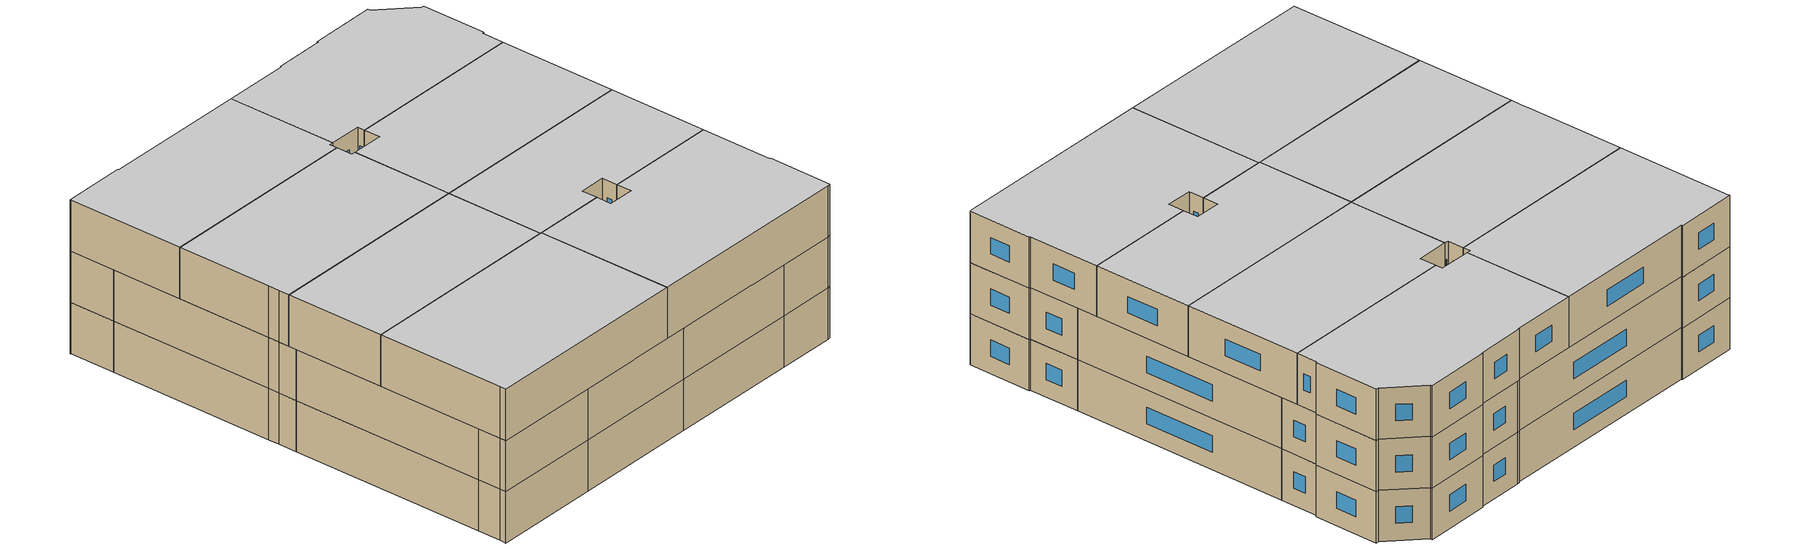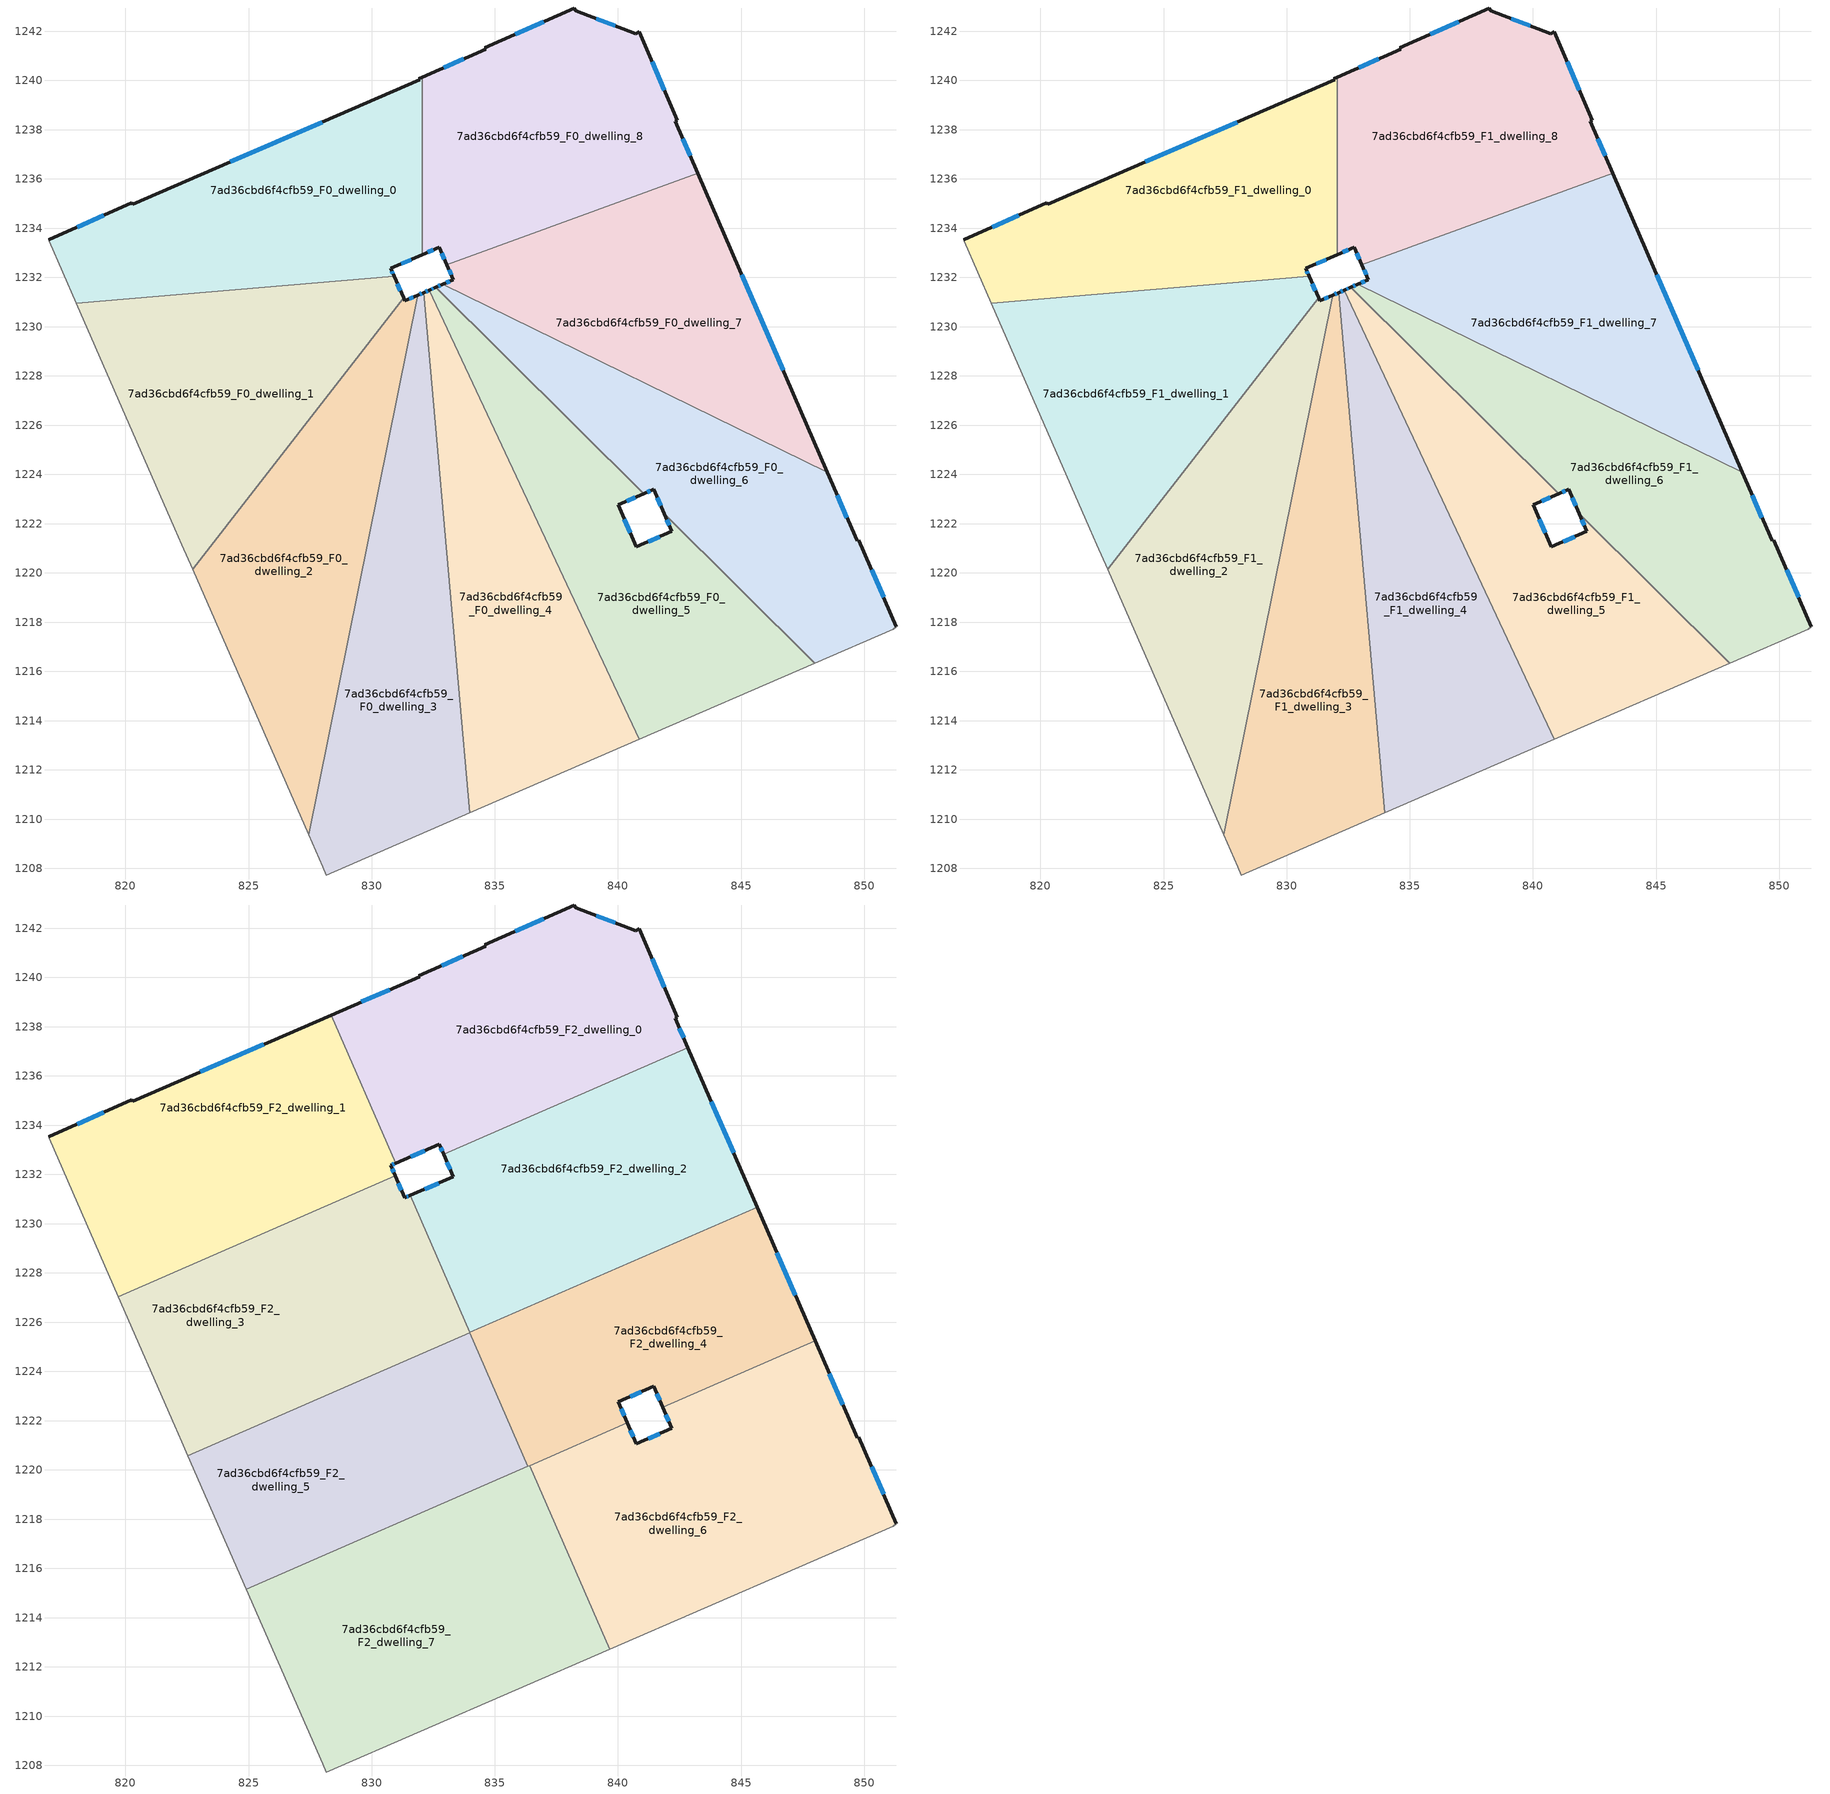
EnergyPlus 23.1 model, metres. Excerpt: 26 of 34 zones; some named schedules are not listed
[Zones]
7ad36cbd6f4cfb59_F0_dwelling_0
 floor ground (EU_floor_Construction): 832.05,1240.13 832.05,1232.91 830.77,1232.36 830.91,1232.04 818.01,1230.95 816.9,1233.47 816.88,1233.52 820.27,1235.03 820.3,1234.97 831.95,1240.03 831.92,1240.07 z0
 wall outside (EU_wall_Construction): 831.95,1240.03 820.3,1234.97 820.27,1235.03 816.88,1233.52 / 831.95,1240.03 831.92,1240.07 / 832.05,1240.13 831.92,1240.07 / 830.91,1232.04 830.77,1232.36 832.05,1232.91 z0:3
 wall to 7ad36cbd6f4cfb59_F0_dwelling_8 (EU_wall_Construction): 832.05,1232.91 832.05,1240.13 z0:3
 wall to 7ad36cbd6f4cfb59_F0_dwelling_1 (EU_wall_Construction): 818.01,1230.95 830.91,1232.04 z0:3
 wall adiabatic (EU_wall_Construction): 816.88,1233.52 816.9,1233.47 818.01,1230.95 z0:3
 window (EU_Window_Construction): 819.11,1234.51 818.03,1234.03 / 827.98,1238.31 824.26,1236.69 / 831.2,1232.55 831.61,1232.72 / 830.86,1232.15 830.82,1232.25 z1.02:1.98
7ad36cbd6f4cfb59_F0_dwelling_1
 floor ground (EU_floor_Construction): 830.91,1232.04 831.29,1231.17 822.73,1220.14 822.29,1221.14 822.01,1221.8 818.01,1230.95 z0
 wall outside (EU_wall_Construction): 831.29,1231.17 830.91,1232.04 z0:3
 wall adiabatic (EU_wall_Construction): 818.01,1230.95 822.01,1221.8 822.29,1221.14 822.73,1220.14 z0:3
 wall to 7ad36cbd6f4cfb59_F0_dwelling_2 (EU_wall_Construction): 822.73,1220.14 831.29,1231.17 z0:3
 window (EU_Window_Construction): 831.16,1231.46 831.04,1231.74 z1.02:1.98
7ad36cbd6f4cfb59_F0_dwelling_2
 floor ground (EU_floor_Construction): 831.87,1231.28 827.44,1209.38 822.73,1220.14 831.29,1231.17 831.34,1231.05 z0
 wall outside (EU_wall_Construction): 831.87,1231.28 831.34,1231.05 831.29,1231.17 z0:3
 wall to 7ad36cbd6f4cfb59_F0_dwelling_3 (EU_wall_Construction): 827.44,1209.38 831.87,1231.28 z0:3
 wall adiabatic (EU_wall_Construction): 822.73,1220.14 827.44,1209.38 z0:3
 window (EU_Window_Construction): 831.69,1231.2 831.52,1231.13 z1.02:1.98
7ad36cbd6f4cfb59_F0_dwelling_3
 floor ground (EU_floor_Construction): 832.11,1231.38 833.99,1210.26 828.16,1207.73 828,1208.08 827.44,1209.38 831.87,1231.28 z0
 wall outside (EU_wall_Construction): 832.11,1231.38 831.87,1231.28 z0:3
 wall to 7ad36cbd6f4cfb59_F0_dwelling_4 (EU_wall_Construction): 833.99,1210.26 832.11,1231.38 z0:3
 wall adiabatic (EU_wall_Construction): 827.44,1209.38 828,1208.08 828.16,1207.73 833.99,1210.26 z0:3
 window (EU_Window_Construction): 832.03,1231.35 831.95,1231.31 z1.02:1.98
7ad36cbd6f4cfb59_F0_dwelling_4
 floor ground (EU_floor_Construction): 832.35,1231.49 840.87,1213.24 833.99,1210.26 832.11,1231.38 z0
 wall outside (EU_wall_Construction): 832.35,1231.49 832.11,1231.38 z0:3
 wall to 7ad36cbd6f4cfb59_F0_dwelling_5 (EU_wall_Construction): 840.87,1213.24 832.35,1231.49 z0:3
 wall adiabatic (EU_wall_Construction): 833.99,1210.26 840.87,1213.24 z0:3
 window (EU_Window_Construction): 832.27,1231.45 832.19,1231.42 z1.02:1.98
7ad36cbd6f4cfb59_F0_dwelling_5
 floor ground (EU_floor_Construction): 841.05,1223.21 840.01,1222.76 840.75,1221.06 842.19,1221.68 841.88,1222.4 848,1216.33 840.87,1213.24 832.35,1231.49 832.59,1231.59 z0
 wall outside (EU_wall_Construction): 832.59,1231.59 832.35,1231.49 / 841.88,1222.4 842.19,1221.68 840.75,1221.06 840.01,1222.76 841.05,1223.21 z0:3
 wall to 7ad36cbd6f4cfb59_F0_dwelling_6 (EU_wall_Construction): 841.05,1223.21 832.59,1231.59 / 848,1216.33 841.88,1222.4 z0:3
 wall adiabatic (EU_wall_Construction): 840.87,1213.24 848,1216.33 z0:3
 window (EU_Window_Construction): 832.51,1231.55 832.43,1231.52 / 840.36,1222.92 840.69,1223.06 / 840.49,1221.64 840.26,1222.18 / 841.7,1221.47 841.24,1221.27 / 841.98,1222.15 842.08,1221.92 z1.02:1.98
7ad36cbd6f4cfb59_F0_dwelling_6
 floor ground (EU_floor_Construction): 848.5,1224.1 849.71,1221.3 849.79,1221.33 851.31,1217.82 851.19,1217.71 848,1216.33 841.88,1222.4 841.45,1223.39 841.05,1223.21 832.59,1231.59 832.89,1231.72 z0
 wall outside (EU_wall_Construction): 851.31,1217.82 849.79,1221.33 849.71,1221.3 848.5,1224.1 / 841.05,1223.21 841.45,1223.39 841.88,1222.4 / 832.89,1231.72 832.59,1231.59 z0:3
 wall adiabatic (EU_wall_Construction): 848,1216.33 851.19,1217.71 851.31,1217.82 z0:3
 wall to 7ad36cbd6f4cfb59_F0_dwelling_7 (EU_wall_Construction): 848.5,1224.1 832.89,1231.72 z0:3
 window (EU_Window_Construction): 850.79,1219.01 850.3,1220.13 / 841.59,1223.05 841.73,1222.73 / 841.18,1223.27 841.31,1223.33 / 832.79,1231.68 832.69,1231.63 / 849.3,1222.25 848.91,1223.14 z1.02:1.98
7ad36cbd6f4cfb59_F0_dwelling_7
 floor ground (EU_floor_Construction): 843.24,1236.22 848.5,1224.1 832.89,1231.72 833.32,1231.91 833.06,1232.5 z0
 wall outside (EU_wall_Construction): 833.06,1232.5 833.32,1231.91 832.89,1231.72 / 848.5,1224.1 843.24,1236.22 z0:3
 wall to 7ad36cbd6f4cfb59_F0_dwelling_8 (EU_wall_Construction): 843.24,1236.22 833.06,1232.5 z0:3
 window (EU_Window_Construction): 833.17,1231.84 833.04,1231.78 / 833.15,1232.3 833.23,1232.11 / 846.71,1228.22 845.03,1232.1 z1.02:1.98
7ad36cbd6f4cfb59_F0_dwelling_8
 floor ground (EU_floor_Construction): 840.86,1241.97 842.41,1238.39 842.32,1238.35 843.24,1236.22 833.06,1232.5 832.75,1233.21 832.05,1232.91 832.05,1240.13 834.63,1241.27 834.58,1241.33 838.23,1242.94 838.29,1242.82 840.72,1241.9 z0
 wall outside (EU_wall_Construction): 843.24,1236.22 842.32,1238.35 842.41,1238.39 840.86,1241.97 840.72,1241.9 838.29,1242.82 838.23,1242.94 834.58,1241.33 834.63,1241.27 832.05,1240.13 / 832.05,1232.91 832.75,1233.21 833.06,1232.5 z0:3
 window (EU_Window_Construction): 836.99,1242.39 835.82,1241.87 / 839.9,1242.21 839.12,1242.51 / 841.89,1239.61 841.39,1240.75 / 842.93,1236.95 842.63,1237.63 / 832.85,1232.97 832.95,1232.75 / 832.28,1233.02 832.51,1233.11 / 833.75,1240.88 832.92,1240.51 z1.02:1.98
7ad36cbd6f4cfb59_F1_dwelling_0
 floor to 7ad36cbd6f4cfb59_F0_dwelling_0 (EU_floor_Construction): 832.05,1240.13 832.05,1232.91 830.77,1232.36 830.91,1232.04 818.01,1230.95 816.9,1233.47 816.88,1233.52 820.27,1235.03 820.3,1234.97 831.95,1240.03 831.92,1240.07 z3
 wall outside (EU_wall_Construction): 831.95,1240.03 820.3,1234.97 820.27,1235.03 816.88,1233.52 / 831.95,1240.03 831.92,1240.07 / 832.05,1240.13 831.92,1240.07 / 830.91,1232.04 830.77,1232.36 832.05,1232.91 z3:6
 wall to 7ad36cbd6f4cfb59_F1_dwelling_8 (EU_wall_Construction): 832.05,1232.91 832.05,1240.13 z3:6
 wall to 7ad36cbd6f4cfb59_F1_dwelling_1 (EU_wall_Construction): 818.01,1230.95 830.91,1232.04 z3:6
 wall adiabatic (EU_wall_Construction): 816.88,1233.52 816.9,1233.47 818.01,1230.95 z3:6
 window (EU_Window_Construction): 819.11,1234.51 818.03,1234.03 / 827.98,1238.31 824.26,1236.69 / 831.2,1232.55 831.61,1232.72 / 830.86,1232.15 830.82,1232.25 z4.02:4.98
7ad36cbd6f4cfb59_F1_dwelling_1
 floor to 7ad36cbd6f4cfb59_F0_dwelling_1 (EU_floor_Construction): 830.91,1232.04 831.29,1231.17 822.73,1220.14 822.29,1221.14 822.01,1221.8 818.01,1230.95 z3
 wall outside (EU_wall_Construction): 831.29,1231.17 830.91,1232.04 z3:6
 wall adiabatic (EU_wall_Construction): 818.01,1230.95 822.01,1221.8 822.29,1221.14 822.73,1220.14 z3:6
 wall to 7ad36cbd6f4cfb59_F1_dwelling_2 (EU_wall_Construction): 822.73,1220.14 831.29,1231.17 z3:6
 window (EU_Window_Construction): 831.16,1231.46 831.04,1231.74 z4.02:4.98
7ad36cbd6f4cfb59_F1_dwelling_2
 floor to 7ad36cbd6f4cfb59_F0_dwelling_2 (EU_floor_Construction): 831.87,1231.28 827.44,1209.38 822.73,1220.14 831.29,1231.17 831.34,1231.05 z3
 wall outside (EU_wall_Construction): 831.87,1231.28 831.34,1231.05 831.29,1231.17 z3:6
 wall to 7ad36cbd6f4cfb59_F1_dwelling_3 (EU_wall_Construction): 827.44,1209.38 831.87,1231.28 z3:6
 wall adiabatic (EU_wall_Construction): 822.73,1220.14 827.44,1209.38 z3:6
 window (EU_Window_Construction): 831.69,1231.2 831.52,1231.13 z4.02:4.98
7ad36cbd6f4cfb59_F1_dwelling_3
 floor to 7ad36cbd6f4cfb59_F0_dwelling_3 (EU_floor_Construction): 832.11,1231.38 833.99,1210.26 828.16,1207.73 828,1208.08 827.44,1209.38 831.87,1231.28 z3
 wall outside (EU_wall_Construction): 832.11,1231.38 831.87,1231.28 z3:6
 wall to 7ad36cbd6f4cfb59_F1_dwelling_4 (EU_wall_Construction): 833.99,1210.26 832.11,1231.38 z3:6
 wall adiabatic (EU_wall_Construction): 827.44,1209.38 828,1208.08 828.16,1207.73 833.99,1210.26 z3:6
 window (EU_Window_Construction): 832.03,1231.35 831.95,1231.31 z4.02:4.98
7ad36cbd6f4cfb59_F1_dwelling_4
 floor to 7ad36cbd6f4cfb59_F0_dwelling_4 (EU_floor_Construction): 832.35,1231.49 840.87,1213.24 833.99,1210.26 832.11,1231.38 z3
 wall outside (EU_wall_Construction): 832.35,1231.49 832.11,1231.38 z3:6
 wall to 7ad36cbd6f4cfb59_F1_dwelling_5 (EU_wall_Construction): 840.87,1213.24 832.35,1231.49 z3:6
 wall adiabatic (EU_wall_Construction): 833.99,1210.26 840.87,1213.24 z3:6
 window (EU_Window_Construction): 832.27,1231.45 832.19,1231.42 z4.02:4.98
7ad36cbd6f4cfb59_F1_dwelling_5
 floor to 7ad36cbd6f4cfb59_F0_dwelling_5 (EU_floor_Construction): 841.05,1223.21 840.01,1222.76 840.75,1221.06 842.19,1221.68 841.88,1222.4 848,1216.33 840.87,1213.24 832.35,1231.49 832.59,1231.59 z3
 wall outside (EU_wall_Construction): 832.59,1231.59 832.35,1231.49 / 841.88,1222.4 842.19,1221.68 840.75,1221.06 840.01,1222.76 841.05,1223.21 z3:6
 wall to 7ad36cbd6f4cfb59_F1_dwelling_6 (EU_wall_Construction): 841.05,1223.21 832.59,1231.59 / 848,1216.33 841.88,1222.4 z3:6
 wall adiabatic (EU_wall_Construction): 840.87,1213.24 848,1216.33 z3:6
 window (EU_Window_Construction): 832.51,1231.55 832.43,1231.52 / 840.36,1222.92 840.69,1223.06 / 840.49,1221.64 840.26,1222.18 / 841.7,1221.47 841.24,1221.27 / 841.98,1222.15 842.08,1221.92 z4.02:4.98
7ad36cbd6f4cfb59_F1_dwelling_6
 floor to 7ad36cbd6f4cfb59_F0_dwelling_6 (EU_floor_Construction): 848.5,1224.1 849.71,1221.3 849.79,1221.33 851.31,1217.82 851.19,1217.71 848,1216.33 841.88,1222.4 841.45,1223.39 841.05,1223.21 832.59,1231.59 832.89,1231.72 z3
 wall outside (EU_wall_Construction): 851.31,1217.82 849.79,1221.33 849.71,1221.3 848.5,1224.1 / 841.05,1223.21 841.45,1223.39 841.88,1222.4 / 832.89,1231.72 832.59,1231.59 z3:6
 wall adiabatic (EU_wall_Construction): 848,1216.33 851.19,1217.71 851.31,1217.82 z3:6
 wall to 7ad36cbd6f4cfb59_F1_dwelling_7 (EU_wall_Construction): 848.5,1224.1 832.89,1231.72 z3:6
 window (EU_Window_Construction): 850.79,1219.01 850.3,1220.13 / 841.59,1223.05 841.73,1222.73 / 841.18,1223.27 841.31,1223.33 / 832.79,1231.68 832.69,1231.63 / 849.3,1222.25 848.91,1223.14 z4.02:4.98
7ad36cbd6f4cfb59_F1_dwelling_7
 floor to 7ad36cbd6f4cfb59_F0_dwelling_7 (EU_floor_Construction): 843.24,1236.22 848.5,1224.1 832.89,1231.72 833.32,1231.91 833.06,1232.5 z3
 wall outside (EU_wall_Construction): 833.06,1232.5 833.32,1231.91 832.89,1231.72 / 848.5,1224.1 843.24,1236.22 z3:6
 wall to 7ad36cbd6f4cfb59_F1_dwelling_8 (EU_wall_Construction): 843.24,1236.22 833.06,1232.5 z3:6
 window (EU_Window_Construction): 833.17,1231.84 833.04,1231.78 / 833.15,1232.3 833.23,1232.11 / 846.71,1228.22 845.03,1232.1 z4.02:4.98
7ad36cbd6f4cfb59_F1_dwelling_8
 floor to 7ad36cbd6f4cfb59_F0_dwelling_8 (EU_floor_Construction): 840.86,1241.97 842.41,1238.39 842.32,1238.35 843.24,1236.22 833.06,1232.5 832.75,1233.21 832.05,1232.91 832.05,1240.13 834.63,1241.27 834.58,1241.33 838.23,1242.94 838.29,1242.82 840.72,1241.9 z3
 wall outside (EU_wall_Construction): 843.24,1236.22 842.32,1238.35 842.41,1238.39 840.86,1241.97 840.72,1241.9 838.29,1242.82 838.23,1242.94 834.58,1241.33 834.63,1241.27 832.05,1240.13 / 832.05,1232.91 832.75,1233.21 833.06,1232.5 z3:6
 window (EU_Window_Construction): 836.99,1242.39 835.82,1241.87 / 839.9,1242.21 839.12,1242.51 / 841.89,1239.61 841.39,1240.75 / 842.93,1236.95 842.63,1237.63 / 832.85,1232.97 832.95,1232.75 / 832.28,1233.02 832.51,1233.11 / 833.75,1240.88 832.92,1240.51 z4.02:4.98
7ad36cbd6f4cfb59_F2_dwelling_0
 floor to 7ad36cbd6f4cfb59_F1_dwelling_8 (EU_floor_Construction): 840.86,1241.97 842.41,1238.39 842.32,1238.35 842.84,1237.14 832.92,1232.81 832.75,1233.21 832.05,1232.91 832.05,1240.13 834.63,1241.27 834.58,1241.33 838.23,1242.94 838.29,1242.82 840.72,1241.9 z6
 floor to 7ad36cbd6f4cfb59_F1_dwelling_0 (EU_floor_Construction): 832.05,1240.13 832.05,1232.91 830.99,1232.45 828.36,1238.47 831.95,1240.03 831.92,1240.07 z6
 wall outside (EU_wall_Construction): 830.99,1232.45 832.75,1233.21 832.92,1232.81 / 831.95,1240.03 828.36,1238.47 / 831.95,1240.03 831.92,1240.07 / 842.84,1237.14 842.32,1238.35 842.41,1238.39 840.86,1241.97 840.72,1241.9 838.29,1242.82 838.23,1242.94 834.58,1241.33 834.63,1241.27 831.92,1240.07 z6:9
 wall to 7ad36cbd6f4cfb59_F2_dwelling_2 (EU_wall_Construction): 832.92,1232.81 842.84,1237.14 z6:9
 wall to 7ad36cbd6f4cfb59_F2_dwelling_1 (EU_wall_Construction): 828.36,1238.47 830.99,1232.45 z6:9
 window (EU_Window_Construction): 832.81,1233.08 832.86,1232.95 / 831.58,1232.71 832.15,1232.96 / 830.73,1239.5 829.58,1239 / 833.7,1240.86 832.84,1240.48 / 836.99,1242.39 835.82,1241.87 / 839.9,1242.21 839.12,1242.51 / 841.89,1239.61 841.39,1240.75 / 842.67,1237.55 842.5,1237.94 z7.02:7.98
 ceiling to 7ad36cbd6f4cfb59_F3_dwelling_0 (EU_floor_Construction): 842.84,1237.14 842.32,1238.35 842.41,1238.39 840.86,1241.97 840.72,1241.9 838.29,1242.82 838.23,1242.94 834.58,1241.33 834.63,1241.27 831.92,1240.07 831.95,1240.03 828.36,1238.47 830.99,1232.45 832.75,1233.21 832.92,1232.81 z9
7ad36cbd6f4cfb59_F2_dwelling_1
 floor to 7ad36cbd6f4cfb59_F1_dwelling_0 (EU_floor_Construction): 828.36,1238.47 830.99,1232.45 830.77,1232.36 830.91,1232.04 818.01,1230.95 816.9,1233.47 816.88,1233.52 820.27,1235.03 820.3,1234.97 z6
 floor to 7ad36cbd6f4cfb59_F1_dwelling_1 (EU_floor_Construction): 830.91,1232.04 830.95,1231.95 819.72,1227.04 818.01,1230.95 z6
 wall outside (EU_wall_Construction): 828.36,1238.47 820.3,1234.97 820.27,1235.03 816.88,1233.52 / 830.95,1231.95 830.77,1232.36 830.99,1232.45 z6:9
 wall to 7ad36cbd6f4cfb59_F2_dwelling_3 (EU_wall_Construction): 819.71,1227.04 830.95,1231.95 z6:9
 wall adiabatic (EU_wall_Construction): 816.88,1233.52 816.9,1233.47 819.71,1227.04 z6:9
 window (EU_Window_Construction): 819.11,1234.51 818.03,1234.03 / 825.62,1237.28 823.04,1236.16 / 830.84,1232.39 830.91,1232.42 / 830.89,1232.09 830.83,1232.22 z7.02:7.98
 ceiling to 7ad36cbd6f4cfb59_F3_dwelling_1 (EU_floor_Construction): 830.95,1231.95 830.77,1232.36 830.99,1232.45 828.36,1238.47 820.3,1234.97 820.27,1235.03 816.88,1233.52 816.9,1233.47 819.71,1227.04 z9
7ad36cbd6f4cfb59_F2_dwelling_2
 floor to 7ad36cbd6f4cfb59_F1_dwelling_7 (EU_floor_Construction): 843.24,1236.22 845.65,1230.67 840.05,1228.23 832.89,1231.72 833.32,1231.91 833.06,1232.5 z6
 floor to 7ad36cbd6f4cfb59_F1_dwelling_8 (EU_floor_Construction): 842.84,1237.14 843.24,1236.22 833.06,1232.5 832.92,1232.81 z6
 floor to 7ad36cbd6f4cfb59_F1_dwelling_6 (EU_floor_Construction): 840.05,1228.23 837.23,1227 832.59,1231.59 832.89,1231.72 z6
 floor to 7ad36cbd6f4cfb59_F1_dwelling_2 (EU_floor_Construction): 831.87,1231.28 831.75,1230.7 831.56,1231.14 z6
 floor to 7ad36cbd6f4cfb59_F1_dwelling_5 (EU_floor_Construction): 837.23,1227 834.92,1225.99 832.35,1231.48 832.59,1231.59 z6
 floor to 7ad36cbd6f4cfb59_F1_dwelling_3 (EU_floor_Construction): 832.11,1231.38 832.28,1229.5 831.75,1230.7 831.87,1231.28 z6
 floor to 7ad36cbd6f4cfb59_F1_dwelling_4 (EU_floor_Construction): 832.35,1231.48 834.92,1225.99 833.99,1225.58 832.28,1229.5 832.11,1231.38 z6
 wall outside (EU_wall_Construction): 845.65,1230.67 842.84,1237.14 / 832.92,1232.81 833.32,1231.91 831.56,1231.14 z6:9
 wall to 7ad36cbd6f4cfb59_F2_dwelling_3 (EU_wall_Construction): 831.56,1231.14 833.99,1225.58 z6:9
 wall to 7ad36cbd6f4cfb59_F2_dwelling_4 (EU_wall_Construction): 833.99,1225.58 845.65,1230.67 z6:9
 window (EU_Window_Construction): 844.69,1232.87 843.8,1234.94 / 832.72,1231.65 832.16,1231.4 / 833.06,1232.5 833.18,1232.21 z7.02:7.98
 ceiling to 7ad36cbd6f4cfb59_F3_dwelling_2 (EU_floor_Construction): 845.65,1230.67 842.84,1237.14 832.92,1232.81 833.32,1231.91 831.56,1231.14 833.99,1225.58 z9
7ad36cbd6f4cfb59_F2_dwelling_3
 floor to 7ad36cbd6f4cfb59_F1_dwelling_1 (EU_floor_Construction): 830.95,1231.95 831.29,1231.17 823.33,1220.93 822.54,1220.58 822.29,1221.14 822.01,1221.8 819.72,1227.04 z6
 floor to 7ad36cbd6f4cfb59_F1_dwelling_2 (EU_floor_Construction): 831.56,1231.14 831.75,1230.7 830.4,1224.01 823.33,1220.93 831.29,1231.17 831.34,1231.05 z6
 floor to 7ad36cbd6f4cfb59_F1_dwelling_3 (EU_floor_Construction): 831.75,1230.7 832.28,1229.5 832.68,1225.01 830.4,1224.01 z6
 floor to 7ad36cbd6f4cfb59_F1_dwelling_4 (EU_floor_Construction): 832.28,1229.5 833.99,1225.58 832.68,1225.01 z6
 wall outside (EU_wall_Construction): 831.56,1231.14 831.34,1231.05 830.95,1231.95 z6:9
 wall adiabatic (EU_wall_Construction): 819.71,1227.04 822.01,1221.8 822.29,1221.14 822.54,1220.58 z6:9
 wall to 7ad36cbd6f4cfb59_F2_dwelling_5 (EU_wall_Construction): 822.54,1220.58 833.98,1225.57 z6:9
 wall to 7ad36cbd6f4cfb59_F2_dwelling_4 (EU_wall_Construction): 833.98,1225.58 833.99,1225.58 z6:9
 window (EU_Window_Construction): 831.21,1231.36 831.09,1231.64 / 831.49,1231.11 831.42,1231.08 z7.02:7.98
 ceiling to 7ad36cbd6f4cfb59_F3_dwelling_3 (EU_floor_Construction): 833.99,1225.58 831.56,1231.14 831.34,1231.05 830.95,1231.95 819.71,1227.04 822.01,1221.8 822.29,1221.14 822.54,1220.58 z9
7ad36cbd6f4cfb59_F2_dwelling_4
 floor to 7ad36cbd6f4cfb59_F1_dwelling_6 (EU_floor_Construction): 847.03,1224.81 841.81,1222.54 841.45,1223.39 841.05,1223.22 837.23,1227 840.05,1228.23 z6
 floor to 7ad36cbd6f4cfb59_F1_dwelling_7 (EU_floor_Construction): 845.65,1230.67 848.01,1225.24 847.03,1224.81 840.05,1228.23 z6
 floor to 7ad36cbd6f4cfb59_F1_dwelling_5 (EU_floor_Construction): 841.05,1223.22 840.01,1222.76 840.38,1221.91 837.43,1220.62 834.92,1225.99 837.23,1227 z6
 floor to 7ad36cbd6f4cfb59_F1_dwelling_4 (EU_floor_Construction): 834.92,1225.99 837.43,1220.62 836.35,1220.15 833.98,1225.58 z6
 wall outside (EU_wall_Construction): 840.38,1221.91 840.01,1222.76 841.45,1223.39 841.81,1222.54 / 848.01,1225.24 845.65,1230.67 z6:9
 wall to 7ad36cbd6f4cfb59_F2_dwelling_5 (EU_wall_Construction): 833.98,1225.58 836.35,1220.15 z6:9
 wall to 7ad36cbd6f4cfb59_F2_dwelling_6 (EU_wall_Construction): 841.81,1222.54 848.01,1225.24 / 836.41,1220.18 840.38,1221.91 z6:9
 wall to 7ad36cbd6f4cfb59_F2_dwelling_7 (EU_wall_Construction): 836.35,1220.15 836.41,1220.18 z6:9
 window (EU_Window_Construction): 840.5,1222.98 840.96,1223.18 / 840.25,1222.2 840.13,1222.47 / 847.2,1227.09 846.45,1228.82 / 841.57,1223.1 841.69,1222.83 z7.02:7.98
 ceiling to 7ad36cbd6f4cfb59_F3_dwelling_4 (EU_floor_Construction): 848.01,1225.24 845.65,1230.67 833.98,1225.58 836.35,1220.15 840.38,1221.91 840.01,1222.76 841.45,1223.39 841.81,1222.54 z9
7ad36cbd6f4cfb59_F2_dwelling_5
 floor to 7ad36cbd6f4cfb59_F1_dwelling_2 (EU_floor_Construction): 830.4,1224.01 828.96,1216.92 824.91,1215.15 822.73,1220.14 823.33,1220.93 z6
 floor to 7ad36cbd6f4cfb59_F1_dwelling_3 (EU_floor_Construction): 832.68,1225.01 833.23,1218.79 828.96,1216.92 830.4,1224.01 z6
 floor to 7ad36cbd6f4cfb59_F1_dwelling_1 (EU_floor_Construction): 823.33,1220.93 822.73,1220.14 822.54,1220.58 z6
 floor to 7ad36cbd6f4cfb59_F1_dwelling_4 (EU_floor_Construction): 833.98,1225.58 836.35,1220.15 833.23,1218.79 832.68,1225.01 z6
 wall adiabatic (EU_wall_Construction): 822.54,1220.58 824.91,1215.15 z6:9
 wall to 7ad36cbd6f4cfb59_F2_dwelling_7 (EU_wall_Construction): 824.91,1215.15 836.35,1220.15 z6:9
 ceiling to 7ad36cbd6f4cfb59_F3_dwelling_5 (EU_floor_Construction): 836.35,1220.15 833.98,1225.58 822.54,1220.58 824.91,1215.15 z9
7ad36cbd6f4cfb59_F2_dwelling_6
 floor to 7ad36cbd6f4cfb59_F1_dwelling_4 (EU_floor_Construction): 837.43,1220.62 840.87,1213.24 839.67,1212.72 836.41,1220.18 z6
 floor to 7ad36cbd6f4cfb59_F1_dwelling_5 (EU_floor_Construction): 842.19,1221.68 841.88,1222.39 848,1216.33 840.87,1213.24 837.43,1220.62 840.38,1221.91 840.75,1221.06 z6
 floor to 7ad36cbd6f4cfb59_F1_dwelling_6 (EU_floor_Construction): 848.5,1224.1 849.71,1221.3 849.79,1221.33 851.31,1217.82 851.19,1217.71 848,1216.33 841.88,1222.39 841.81,1222.54 847.03,1224.81 z6
 floor to 7ad36cbd6f4cfb59_F1_dwelling_7 (EU_floor_Construction): 848.01,1225.24 848.5,1224.1 847.03,1224.81 z6
 wall outside (EU_wall_Construction): 841.81,1222.54 842.19,1221.68 840.75,1221.06 840.38,1221.91 / 851.31,1217.82 849.79,1221.33 849.71,1221.3 848.01,1225.24 z6:9
 wall adiabatic (EU_wall_Construction): 839.67,1212.72 851.19,1217.71 851.31,1217.82 z6:9
 wall to 7ad36cbd6f4cfb59_F2_dwelling_7 (EU_wall_Construction): 836.41,1220.18 839.67,1212.72 z6:9
 window (EU_Window_Construction): 841.94,1222.25 842.06,1221.97 / 849.13,1222.64 848.59,1223.9 / 850.79,1219.01 850.3,1220.13 / 840.62,1221.35 840.5,1221.62 / 841.7,1221.47 841.24,1221.27 z7.02:7.98
 ceiling to 7ad36cbd6f4cfb59_F3_dwelling_6 (EU_floor_Construction): 851.19,1217.71 851.31,1217.82 849.79,1221.33 849.71,1221.3 848.01,1225.24 841.81,1222.54 842.19,1221.68 840.75,1221.06 840.38,1221.91 836.41,1220.18 839.67,1212.72 z9
7ad36cbd6f4cfb59_F2_dwelling_7
 floor to 7ad36cbd6f4cfb59_F1_dwelling_3 (EU_floor_Construction): 833.23,1218.79 833.99,1210.26 828.16,1207.73 828,1208.08 827.44,1209.38 828.96,1216.92 z6
 floor to 7ad36cbd6f4cfb59_F1_dwelling_4 (EU_floor_Construction): 836.41,1220.18 839.67,1212.72 833.99,1210.26 833.23,1218.79 z6
 floor to 7ad36cbd6f4cfb59_F1_dwelling_2 (EU_floor_Construction): 828.96,1216.92 827.44,1209.38 824.91,1215.15 z6
 wall adiabatic (EU_wall_Construction): 824.91,1215.15 828,1208.08 828.16,1207.73 839.67,1212.72 z6:9
 ceiling to 7ad36cbd6f4cfb59_F3_dwelling_7 (EU_floor_Construction): 839.67,1212.72 836.41,1220.18 824.91,1215.15 828,1208.08 828.16,1207.73 z9
[Building]
EU S2 Campaign: North Axis=0; Terrain=City; Solar Distribution=FullExterior
[Site:Location]
Vienna: Latitude=48; Longitude=16.5; Time Zone=1; Elevation=183
[SizingPeriod:WeatherFileDays]
AnnualSizingPeriod: Begin Month=1; Begin Day of Month=1; End Month=12; End Day of Month=31; Day of Week for Start Day=Monday; Use Weather File Daylight Saving Period=No; Use Weather File Rain and Snow Indicators=No
[MATERIAL]
EU_InternalMass_Material: Roughness=MediumRough; Thickness=0.1; Conductivity=1; Density=1800; Specific Heat=900; Thermal Absorptance=0.9; Solar Absorptance=0.7; Visible Absorptance=0.7
[MATERIAL:NOMASS] Roughness=MediumRough; Thermal Absorptance=0.9; Solar Absorptance=0.7; Visible Absorptance=0.7
Name | Thermal Resistance
EU_wall_NoMass | 0.942466
EU_floor_NoMass | 0.66527
[WINDOWMATERIAL:SIMPLEGLAZINGSYSTEM]
EU_Window_SimpleGlazing: UFactor=2.03367; Solar Heat Gain Coefficient=0.65; Visible Transmittance=0.65
[CONSTRUCTION]
EU_wall_Construction: EU_wall_NoMass
EU_floor_Construction: EU_floor_NoMass
EU_Window_Construction: EU_Window_SimpleGlazing
EU_InternalMass_Construction: EU_InternalMass_Material
[ZONE] Type=1; Multiplier=1; Ceiling Height=autocalculate; Floor Area=autocalculate; Part of Total Floor Area=Yes
Name | Volume
7ad36cbd6f4cfb59_F0_dwelling_0; 7ad36cbd6f4cfb59_F1_dwelling_0 | 234.409
7ad36cbd6f4cfb59_F2_dwelling_0 | 263.706
7ad36cbd6f4cfb59_F0_dwelling_1; 7ad36cbd6f4cfb59_F1_dwelling_1 | 234.387
7ad36cbd6f4cfb59_F2_dwelling_1 | 263.717
7ad36cbd6f4cfb59_F0_dwelling_2; 7ad36cbd6f4cfb59_F1_dwelling_2 | 234.399
7ad36cbd6f4cfb59_F2_dwelling_2 | 263.687
7ad36cbd6f4cfb59_F0_dwelling_3; 7ad36cbd6f4cfb59_F1_dwelling_3 | 234.346
7ad36cbd6f4cfb59_F2_dwelling_3 | 263.673
7ad36cbd6f4cfb59_F0_dwelling_4; 7ad36cbd6f4cfb59_F1_dwelling_4 | 234.42
7ad36cbd6f4cfb59_F2_dwelling_4 | 221.752
7ad36cbd6f4cfb59_F0_dwelling_5; 7ad36cbd6f4cfb59_F1_dwelling_5 | 234.383
7ad36cbd6f4cfb59_F2_dwelling_5 | 221.779
7ad36cbd6f4cfb59_F0_dwelling_6; 7ad36cbd6f4cfb59_F1_dwelling_6 | 234.421
7ad36cbd6f4cfb59_F2_dwelling_6 | 305.643
7ad36cbd6f4cfb59_F0_dwelling_7; 7ad36cbd6f4cfb59_F1_dwelling_7 | 234.384
7ad36cbd6f4cfb59_F2_dwelling_7 | 305.629
7ad36cbd6f4cfb59_F0_dwelling_8; 7ad36cbd6f4cfb59_F1_dwelling_8 | 234.405
[INTERNALMASS] Construction=EU_InternalMass_Construction
Name | Zone or ZoneList | Surface Area
7ad36cbd6f4cfb59_F0_dwelling_0_EU_InternalMass | 7ad36cbd6f4cfb59_F0_dwelling_0 | 78.1366
7ad36cbd6f4cfb59_F0_dwelling_1_EU_InternalMass | 7ad36cbd6f4cfb59_F0_dwelling_1 | 78.1293
7ad36cbd6f4cfb59_F0_dwelling_2_EU_InternalMass | 7ad36cbd6f4cfb59_F0_dwelling_2 | 78.1328
7ad36cbd6f4cfb59_F0_dwelling_3_EU_InternalMass | 7ad36cbd6f4cfb59_F0_dwelling_3 | 78.1156
7ad36cbd6f4cfb59_F0_dwelling_4_EU_InternalMass | 7ad36cbd6f4cfb59_F0_dwelling_4 | 78.1396
7ad36cbd6f4cfb59_F0_dwelling_5_EU_InternalMass | 7ad36cbd6f4cfb59_F0_dwelling_5 | 78.1278
7ad36cbd6f4cfb59_F0_dwelling_6_EU_InternalMass | 7ad36cbd6f4cfb59_F0_dwelling_6 | 78.1395
7ad36cbd6f4cfb59_F0_dwelling_7_EU_InternalMass | 7ad36cbd6f4cfb59_F0_dwelling_7 | 78.1282
7ad36cbd6f4cfb59_F0_dwelling_8_EU_InternalMass | 7ad36cbd6f4cfb59_F0_dwelling_8 | 78.135
7ad36cbd6f4cfb59_F1_dwelling_0_EU_InternalMass | 7ad36cbd6f4cfb59_F1_dwelling_0 | 78.1366
7ad36cbd6f4cfb59_F1_dwelling_1_EU_InternalMass | 7ad36cbd6f4cfb59_F1_dwelling_1 | 78.1293
7ad36cbd6f4cfb59_F1_dwelling_2_EU_InternalMass | 7ad36cbd6f4cfb59_F1_dwelling_2 | 78.1328
7ad36cbd6f4cfb59_F1_dwelling_3_EU_InternalMass | 7ad36cbd6f4cfb59_F1_dwelling_3 | 78.1156
7ad36cbd6f4cfb59_F1_dwelling_4_EU_InternalMass | 7ad36cbd6f4cfb59_F1_dwelling_4 | 78.1396
7ad36cbd6f4cfb59_F1_dwelling_5_EU_InternalMass | 7ad36cbd6f4cfb59_F1_dwelling_5 | 78.1278
7ad36cbd6f4cfb59_F1_dwelling_6_EU_InternalMass | 7ad36cbd6f4cfb59_F1_dwelling_6 | 78.1395
7ad36cbd6f4cfb59_F1_dwelling_7_EU_InternalMass | 7ad36cbd6f4cfb59_F1_dwelling_7 | 78.1282
7ad36cbd6f4cfb59_F1_dwelling_8_EU_InternalMass | 7ad36cbd6f4cfb59_F1_dwelling_8 | 78.135
7ad36cbd6f4cfb59_F2_dwelling_0_EU_InternalMass | 7ad36cbd6f4cfb59_F2_dwelling_0 | 87.9019
7ad36cbd6f4cfb59_F2_dwelling_1_EU_InternalMass | 7ad36cbd6f4cfb59_F2_dwelling_1 | 87.9063
7ad36cbd6f4cfb59_F2_dwelling_2_EU_InternalMass | 7ad36cbd6f4cfb59_F2_dwelling_2 | 87.8961
7ad36cbd6f4cfb59_F2_dwelling_3_EU_InternalMass | 7ad36cbd6f4cfb59_F2_dwelling_3 | 87.8904
7ad36cbd6f4cfb59_F2_dwelling_4_EU_InternalMass | 7ad36cbd6f4cfb59_F2_dwelling_4 | 73.9185
7ad36cbd6f4cfb59_F2_dwelling_5_EU_InternalMass | 7ad36cbd6f4cfb59_F2_dwelling_5 | 73.9271
7ad36cbd6f4cfb59_F2_dwelling_6_EU_InternalMass | 7ad36cbd6f4cfb59_F2_dwelling_6 | 101.88
7ad36cbd6f4cfb59_F2_dwelling_7_EU_InternalMass | 7ad36cbd6f4cfb59_F2_dwelling_7 | 101.878
[OTHEREQUIPMENT] Fuel Type=Electricity; Design Level Calculation Method=Watts/Area; Power per Zone Floor Area=1; Fraction Latent=0; Fraction Radiant=0; Fraction Lost=0; Carbon Dioxide Generation Rate=0; EndUse Subcategory=EU_Step8_InternalGains
Name | Zone or ZoneList or Space or SpaceList | Schedule
EU_Step8_InternalGain_7ad36cbd6f4cfb59_F0_dwelling_0_f000 | 7ad36cbd6f4cfb59_F0_dwelling_0 | EU_Step8_GainSchedule_7ad36cbd6f4cfb59_F0_dwelling_0_f000
EU_Step8_InternalGain_7ad36cbd6f4cfb59_F0_dwelling_1_f000 | 7ad36cbd6f4cfb59_F0_dwelling_1 | EU_Step8_GainSchedule_7ad36cbd6f4cfb59_F0_dwelling_1_f000
EU_Step8_InternalGain_7ad36cbd6f4cfb59_F0_dwelling_2_f000 | 7ad36cbd6f4cfb59_F0_dwelling_2 | EU_Step8_GainSchedule_7ad36cbd6f4cfb59_F0_dwelling_2_f000
EU_Step8_InternalGain_7ad36cbd6f4cfb59_F0_dwelling_3_f000 | 7ad36cbd6f4cfb59_F0_dwelling_3 | EU_Step8_GainSchedule_7ad36cbd6f4cfb59_F0_dwelling_3_f000
EU_Step8_InternalGain_7ad36cbd6f4cfb59_F0_dwelling_4_f000 | 7ad36cbd6f4cfb59_F0_dwelling_4 | EU_Step8_GainSchedule_7ad36cbd6f4cfb59_F0_dwelling_4_f000
EU_Step8_InternalGain_7ad36cbd6f4cfb59_F0_dwelling_5_f000 | 7ad36cbd6f4cfb59_F0_dwelling_5 | EU_Step8_GainSchedule_7ad36cbd6f4cfb59_F0_dwelling_5_f000
EU_Step8_InternalGain_7ad36cbd6f4cfb59_F0_dwelling_6_f000 | 7ad36cbd6f4cfb59_F0_dwelling_6 | EU_Step8_GainSchedule_7ad36cbd6f4cfb59_F0_dwelling_6_f000
EU_Step8_InternalGain_7ad36cbd6f4cfb59_F0_dwelling_7_f000 | 7ad36cbd6f4cfb59_F0_dwelling_7 | EU_Step8_GainSchedule_7ad36cbd6f4cfb59_F0_dwelling_7_f000
EU_Step8_InternalGain_7ad36cbd6f4cfb59_F0_dwelling_8_f000 | 7ad36cbd6f4cfb59_F0_dwelling_8 | EU_Step8_GainSchedule_7ad36cbd6f4cfb59_F0_dwelling_8_f000
EU_Step8_InternalGain_7ad36cbd6f4cfb59_F1_dwelling_0_f000 | 7ad36cbd6f4cfb59_F1_dwelling_0 | EU_Step8_GainSchedule_7ad36cbd6f4cfb59_F1_dwelling_0_f000
EU_Step8_InternalGain_7ad36cbd6f4cfb59_F1_dwelling_1_f000 | 7ad36cbd6f4cfb59_F1_dwelling_1 | EU_Step8_GainSchedule_7ad36cbd6f4cfb59_F1_dwelling_1_f000
EU_Step8_InternalGain_7ad36cbd6f4cfb59_F1_dwelling_2_f000 | 7ad36cbd6f4cfb59_F1_dwelling_2 | EU_Step8_GainSchedule_7ad36cbd6f4cfb59_F1_dwelling_2_f000
EU_Step8_InternalGain_7ad36cbd6f4cfb59_F1_dwelling_3_f000 | 7ad36cbd6f4cfb59_F1_dwelling_3 | EU_Step8_GainSchedule_7ad36cbd6f4cfb59_F1_dwelling_3_f000
EU_Step8_InternalGain_7ad36cbd6f4cfb59_F1_dwelling_4_f000 | 7ad36cbd6f4cfb59_F1_dwelling_4 | EU_Step8_GainSchedule_7ad36cbd6f4cfb59_F1_dwelling_4_f000
EU_Step8_InternalGain_7ad36cbd6f4cfb59_F1_dwelling_5_f000 | 7ad36cbd6f4cfb59_F1_dwelling_5 | EU_Step8_GainSchedule_7ad36cbd6f4cfb59_F1_dwelling_5_f000
EU_Step8_InternalGain_7ad36cbd6f4cfb59_F1_dwelling_6_f000 | 7ad36cbd6f4cfb59_F1_dwelling_6 | EU_Step8_GainSchedule_7ad36cbd6f4cfb59_F1_dwelling_6_f000
EU_Step8_InternalGain_7ad36cbd6f4cfb59_F1_dwelling_7_f000 | 7ad36cbd6f4cfb59_F1_dwelling_7 | EU_Step8_GainSchedule_7ad36cbd6f4cfb59_F1_dwelling_7_f000
EU_Step8_InternalGain_7ad36cbd6f4cfb59_F1_dwelling_8_f000 | 7ad36cbd6f4cfb59_F1_dwelling_8 | EU_Step8_GainSchedule_7ad36cbd6f4cfb59_F1_dwelling_8_f000
EU_Step8_InternalGain_7ad36cbd6f4cfb59_F2_dwelling_0_f000 | 7ad36cbd6f4cfb59_F2_dwelling_0 | EU_Step8_GainSchedule_7ad36cbd6f4cfb59_F2_dwelling_0_f000
EU_Step8_InternalGain_7ad36cbd6f4cfb59_F2_dwelling_1_f000 | 7ad36cbd6f4cfb59_F2_dwelling_1 | EU_Step8_GainSchedule_7ad36cbd6f4cfb59_F2_dwelling_1_f000
EU_Step8_InternalGain_7ad36cbd6f4cfb59_F2_dwelling_2_f000 | 7ad36cbd6f4cfb59_F2_dwelling_2 | EU_Step8_GainSchedule_7ad36cbd6f4cfb59_F2_dwelling_2_f000
EU_Step8_InternalGain_7ad36cbd6f4cfb59_F2_dwelling_3_f000 | 7ad36cbd6f4cfb59_F2_dwelling_3 | EU_Step8_GainSchedule_7ad36cbd6f4cfb59_F2_dwelling_3_f000
EU_Step8_InternalGain_7ad36cbd6f4cfb59_F2_dwelling_4_f000 | 7ad36cbd6f4cfb59_F2_dwelling_4 | EU_Step8_GainSchedule_7ad36cbd6f4cfb59_F2_dwelling_4_f000
EU_Step8_InternalGain_7ad36cbd6f4cfb59_F2_dwelling_5_f000 | 7ad36cbd6f4cfb59_F2_dwelling_5 | EU_Step8_GainSchedule_7ad36cbd6f4cfb59_F2_dwelling_5_f000
EU_Step8_InternalGain_7ad36cbd6f4cfb59_F2_dwelling_6_f000 | 7ad36cbd6f4cfb59_F2_dwelling_6 | EU_Step8_GainSchedule_7ad36cbd6f4cfb59_F2_dwelling_6_f000
EU_Step8_InternalGain_7ad36cbd6f4cfb59_F2_dwelling_7_f000 | 7ad36cbd6f4cfb59_F2_dwelling_7 | EU_Step8_GainSchedule_7ad36cbd6f4cfb59_F2_dwelling_7_f000
[ZONEVENTILATION:DESIGNFLOWRATE] Schedule=EU_AlwaysOn; Design Flow Rate Calculation Method=AirChanges/Hour; Air Changes per Hour=0.530523; Ventilation Type=Natural; Fan Pressure Rise=0; Fan Total Efficiency=1; Constant Term Coefficient=1; Temperature Term Coefficient=0; Velocity Term Coefficient=0; Velocity Squared Term Coefficient=0; Minimum Indoor Temperature=-100; Maximum Indoor Temperature=100; Delta Temperature=-100; Minimum Outdoor Temperature=-100; Maximum Outdoor Temperature=100; Maximum Wind Speed=40
Name | Zone or ZoneList or Space or SpaceList
EU_ConstantAir_7ad36cbd6f4cfb59_F0_dwelling_0 | 7ad36cbd6f4cfb59_F0_dwelling_0
EU_ConstantAir_7ad36cbd6f4cfb59_F0_dwelling_1 | 7ad36cbd6f4cfb59_F0_dwelling_1
EU_ConstantAir_7ad36cbd6f4cfb59_F0_dwelling_2 | 7ad36cbd6f4cfb59_F0_dwelling_2
EU_ConstantAir_7ad36cbd6f4cfb59_F0_dwelling_3 | 7ad36cbd6f4cfb59_F0_dwelling_3
EU_ConstantAir_7ad36cbd6f4cfb59_F0_dwelling_4 | 7ad36cbd6f4cfb59_F0_dwelling_4
EU_ConstantAir_7ad36cbd6f4cfb59_F0_dwelling_5 | 7ad36cbd6f4cfb59_F0_dwelling_5
EU_ConstantAir_7ad36cbd6f4cfb59_F0_dwelling_6 | 7ad36cbd6f4cfb59_F0_dwelling_6
EU_ConstantAir_7ad36cbd6f4cfb59_F0_dwelling_7 | 7ad36cbd6f4cfb59_F0_dwelling_7
EU_ConstantAir_7ad36cbd6f4cfb59_F0_dwelling_8 | 7ad36cbd6f4cfb59_F0_dwelling_8
EU_ConstantAir_7ad36cbd6f4cfb59_F1_dwelling_0 | 7ad36cbd6f4cfb59_F1_dwelling_0
EU_ConstantAir_7ad36cbd6f4cfb59_F1_dwelling_1 | 7ad36cbd6f4cfb59_F1_dwelling_1
EU_ConstantAir_7ad36cbd6f4cfb59_F1_dwelling_2 | 7ad36cbd6f4cfb59_F1_dwelling_2
EU_ConstantAir_7ad36cbd6f4cfb59_F1_dwelling_3 | 7ad36cbd6f4cfb59_F1_dwelling_3
EU_ConstantAir_7ad36cbd6f4cfb59_F1_dwelling_4 | 7ad36cbd6f4cfb59_F1_dwelling_4
EU_ConstantAir_7ad36cbd6f4cfb59_F1_dwelling_5 | 7ad36cbd6f4cfb59_F1_dwelling_5
EU_ConstantAir_7ad36cbd6f4cfb59_F1_dwelling_6 | 7ad36cbd6f4cfb59_F1_dwelling_6
EU_ConstantAir_7ad36cbd6f4cfb59_F1_dwelling_7 | 7ad36cbd6f4cfb59_F1_dwelling_7
EU_ConstantAir_7ad36cbd6f4cfb59_F1_dwelling_8 | 7ad36cbd6f4cfb59_F1_dwelling_8
EU_ConstantAir_7ad36cbd6f4cfb59_F2_dwelling_0 | 7ad36cbd6f4cfb59_F2_dwelling_0
EU_ConstantAir_7ad36cbd6f4cfb59_F2_dwelling_1 | 7ad36cbd6f4cfb59_F2_dwelling_1
EU_ConstantAir_7ad36cbd6f4cfb59_F2_dwelling_2 | 7ad36cbd6f4cfb59_F2_dwelling_2
EU_ConstantAir_7ad36cbd6f4cfb59_F2_dwelling_3 | 7ad36cbd6f4cfb59_F2_dwelling_3
EU_ConstantAir_7ad36cbd6f4cfb59_F2_dwelling_4 | 7ad36cbd6f4cfb59_F2_dwelling_4
EU_ConstantAir_7ad36cbd6f4cfb59_F2_dwelling_5 | 7ad36cbd6f4cfb59_F2_dwelling_5
EU_ConstantAir_7ad36cbd6f4cfb59_F2_dwelling_6 | 7ad36cbd6f4cfb59_F2_dwelling_6
EU_ConstantAir_7ad36cbd6f4cfb59_F2_dwelling_7 | 7ad36cbd6f4cfb59_F2_dwelling_7
[HVACTEMPLATE:ZONE:IDEALLOADSAIRSYSTEM] System Availability Schedule=EU_AlwaysOn; Maximum Heating Supply Air Temperature=50; Minimum Cooling Supply Air Temperature=13; Maximum Heating Supply Air Humidity Ratio=0.0156; Minimum Cooling Supply Air Humidity Ratio=0.0077; Heating Limit=NoLimit; Cooling Limit=NoLimit; Heating Availability Schedule=EU_AlwaysOn; Cooling Availability Schedule=EU_CoolingOff; Dehumidification Control Type=ConstantSensibleHeatRatio; Cooling Sensible Heat Ratio=0.7; Dehumidification Setpoint=60; Humidification Control Type=None; Humidification Setpoint=30; Outdoor Air Method=None; Outdoor Air Flow Rate per Person=0.00944; Outdoor Air Flow Rate per Zone Floor Area=0; Outdoor Air Flow Rate per Zone=0; Demand Controlled Ventilation Type=None; Outdoor Air Economizer Type=NoEconomizer; Heat Recovery Type=None; Sensible Heat Recovery Effectiveness=0.7; Latent Heat Recovery Effectiveness=0.65
Name | Template Thermostat
7ad36cbd6f4cfb59_F0_dwelling_0 | EU_HeatOnly_7ad36cbd6f4cfb59_F0_dwelling_0
7ad36cbd6f4cfb59_F0_dwelling_1 | EU_HeatOnly_7ad36cbd6f4cfb59_F0_dwelling_1
7ad36cbd6f4cfb59_F0_dwelling_2 | EU_HeatOnly_7ad36cbd6f4cfb59_F0_dwelling_2
7ad36cbd6f4cfb59_F0_dwelling_3 | EU_HeatOnly_7ad36cbd6f4cfb59_F0_dwelling_3
7ad36cbd6f4cfb59_F0_dwelling_4 | EU_HeatOnly_7ad36cbd6f4cfb59_F0_dwelling_4
7ad36cbd6f4cfb59_F0_dwelling_5 | EU_HeatOnly_7ad36cbd6f4cfb59_F0_dwelling_5
7ad36cbd6f4cfb59_F0_dwelling_6 | EU_HeatOnly_7ad36cbd6f4cfb59_F0_dwelling_6
7ad36cbd6f4cfb59_F0_dwelling_7 | EU_HeatOnly_7ad36cbd6f4cfb59_F0_dwelling_7
7ad36cbd6f4cfb59_F0_dwelling_8 | EU_HeatOnly_7ad36cbd6f4cfb59_F0_dwelling_8
7ad36cbd6f4cfb59_F1_dwelling_0 | EU_HeatOnly_7ad36cbd6f4cfb59_F1_dwelling_0
7ad36cbd6f4cfb59_F1_dwelling_1 | EU_HeatOnly_7ad36cbd6f4cfb59_F1_dwelling_1
7ad36cbd6f4cfb59_F1_dwelling_2 | EU_HeatOnly_7ad36cbd6f4cfb59_F1_dwelling_2
7ad36cbd6f4cfb59_F1_dwelling_3 | EU_HeatOnly_7ad36cbd6f4cfb59_F1_dwelling_3
7ad36cbd6f4cfb59_F1_dwelling_4 | EU_HeatOnly_7ad36cbd6f4cfb59_F1_dwelling_4
7ad36cbd6f4cfb59_F1_dwelling_5 | EU_HeatOnly_7ad36cbd6f4cfb59_F1_dwelling_5
7ad36cbd6f4cfb59_F1_dwelling_6 | EU_HeatOnly_7ad36cbd6f4cfb59_F1_dwelling_6
7ad36cbd6f4cfb59_F1_dwelling_7 | EU_HeatOnly_7ad36cbd6f4cfb59_F1_dwelling_7
7ad36cbd6f4cfb59_F1_dwelling_8 | EU_HeatOnly_7ad36cbd6f4cfb59_F1_dwelling_8
7ad36cbd6f4cfb59_F2_dwelling_0 | EU_HeatOnly_7ad36cbd6f4cfb59_F2_dwelling_0
7ad36cbd6f4cfb59_F2_dwelling_1 | EU_HeatOnly_7ad36cbd6f4cfb59_F2_dwelling_1
7ad36cbd6f4cfb59_F2_dwelling_2 | EU_HeatOnly_7ad36cbd6f4cfb59_F2_dwelling_2
7ad36cbd6f4cfb59_F2_dwelling_3 | EU_HeatOnly_7ad36cbd6f4cfb59_F2_dwelling_3
7ad36cbd6f4cfb59_F2_dwelling_4 | EU_HeatOnly_7ad36cbd6f4cfb59_F2_dwelling_4
7ad36cbd6f4cfb59_F2_dwelling_5 | EU_HeatOnly_7ad36cbd6f4cfb59_F2_dwelling_5
7ad36cbd6f4cfb59_F2_dwelling_6 | EU_HeatOnly_7ad36cbd6f4cfb59_F2_dwelling_6
7ad36cbd6f4cfb59_F2_dwelling_7 | EU_HeatOnly_7ad36cbd6f4cfb59_F2_dwelling_7
[SIZING:ZONE] Zone Cooling Design Supply Air Temperature Input Method=SupplyAirTemperature; Zone Cooling Design Supply Air Temperature=13; Zone Heating Design Supply Air Temperature Input Method=SupplyAirTemperature; Zone Heating Design Supply Air Temperature=50; Zone Cooling Design Supply Air Humidity Ratio=0.008; Zone Heating Design Supply Air Humidity Ratio=0.008; Cooling Design Air Flow Method=DesignDay; Cooling Design Air Flow Rate=0; Cooling Minimum Air Flow per Zone Floor Area=0.000762; Cooling Minimum Air Flow=0; Cooling Minimum Air Flow Fraction=0.2; Heating Design Air Flow Method=DesignDay; Heating Design Air Flow Rate=0; Heating Maximum Air Flow per Zone Floor Area=0.002032; Heating Maximum Air Flow=0.141576; Heating Maximum Air Flow Fraction=0.3; Account for Dedicated Outdoor Air System=No; Dedicated Outdoor Air System Control Strategy=NeutralSupplyAir; Dedicated Outdoor Air Low Setpoint Temperature for Design=autosize; Dedicated Outdoor Air High Setpoint Temperature for Design=autosize; Zone Load Sizing Method=Sensible Load Only No Latent Load; Zone Latent Cooling Design Supply Air Humidity Ratio Input Method=HumidityRatioDifference; Zone Cooling Design Supply Air Humidity Ratio Difference=0.005; Zone Latent Heating Design Supply Air Humidity Ratio Input Method=HumidityRatioDifference; Zone Humidification Design Supply Air Humidity Ratio Difference=0.005
7ad36cbd6f4cfb59_F0_dwelling_0; 7ad36cbd6f4cfb59_F0_dwelling_1; 7ad36cbd6f4cfb59_F0_dwelling_2; 7ad36cbd6f4cfb59_F0_dwelling_3; 7ad36cbd6f4cfb59_F0_dwelling_4; 7ad36cbd6f4cfb59_F0_dwelling_5; 7ad36cbd6f4cfb59_F0_dwelling_6; 7ad36cbd6f4cfb59_F0_dwelling_7; 7ad36cbd6f4cfb59_F0_dwelling_8; 7ad36cbd6f4cfb59_F1_dwelling_0; 7ad36cbd6f4cfb59_F1_dwelling_1; 7ad36cbd6f4cfb59_F1_dwelling_2; 7ad36cbd6f4cfb59_F1_dwelling_3; 7ad36cbd6f4cfb59_F1_dwelling_4; 7ad36cbd6f4cfb59_F1_dwelling_5; 7ad36cbd6f4cfb59_F1_dwelling_6; 7ad36cbd6f4cfb59_F1_dwelling_7; 7ad36cbd6f4cfb59_F1_dwelling_8; 7ad36cbd6f4cfb59_F2_dwelling_0; 7ad36cbd6f4cfb59_F2_dwelling_1; 7ad36cbd6f4cfb59_F2_dwelling_2; 7ad36cbd6f4cfb59_F2_dwelling_3; 7ad36cbd6f4cfb59_F2_dwelling_4; 7ad36cbd6f4cfb59_F2_dwelling_5; 7ad36cbd6f4cfb59_F2_dwelling_6; 7ad36cbd6f4cfb59_F2_dwelling_7
[SCHEDULE:FILE] Column Number=1; Rows to Skip at Top=0; Number of Hours of Data=8760; Column Separator=Comma; Interpolate to Timestep=No; Minutes per Item=60; Adjust Schedule for Daylight Savings=Yes
Name | File
EU_Step8_GainSchedule_7ad36cbd6f4cfb59_F0_dwelling_0_f000 | ../../schedules/7ad36cbd6f4cfb59/7ad36cbd6f4cfb59_F0_dwelling_0_f000_gain.csv
EU_Step8_GainSchedule_7ad36cbd6f4cfb59_F0_dwelling_1_f000 | ../../schedules/7ad36cbd6f4cfb59/7ad36cbd6f4cfb59_F0_dwelling_1_f000_gain.csv
EU_Step8_GainSchedule_7ad36cbd6f4cfb59_F0_dwelling_2_f000 | ../../schedules/7ad36cbd6f4cfb59/7ad36cbd6f4cfb59_F0_dwelling_2_f000_gain.csv
EU_Step8_GainSchedule_7ad36cbd6f4cfb59_F0_dwelling_3_f000 | ../../schedules/7ad36cbd6f4cfb59/7ad36cbd6f4cfb59_F0_dwelling_3_f000_gain.csv
EU_Step8_GainSchedule_7ad36cbd6f4cfb59_F0_dwelling_4_f000 | ../../schedules/7ad36cbd6f4cfb59/7ad36cbd6f4cfb59_F0_dwelling_4_f000_gain.csv
EU_Step8_GainSchedule_7ad36cbd6f4cfb59_F0_dwelling_5_f000 | ../../schedules/7ad36cbd6f4cfb59/7ad36cbd6f4cfb59_F0_dwelling_5_f000_gain.csv
EU_Step8_GainSchedule_7ad36cbd6f4cfb59_F0_dwelling_6_f000 | ../../schedules/7ad36cbd6f4cfb59/7ad36cbd6f4cfb59_F0_dwelling_6_f000_gain.csv
EU_Step8_GainSchedule_7ad36cbd6f4cfb59_F0_dwelling_7_f000 | ../../schedules/7ad36cbd6f4cfb59/7ad36cbd6f4cfb59_F0_dwelling_7_f000_gain.csv
EU_Step8_GainSchedule_7ad36cbd6f4cfb59_F0_dwelling_8_f000 | ../../schedules/7ad36cbd6f4cfb59/7ad36cbd6f4cfb59_F0_dwelling_8_f000_gain.csv
EU_Step8_GainSchedule_7ad36cbd6f4cfb59_F1_dwelling_0_f000 | ../../schedules/7ad36cbd6f4cfb59/7ad36cbd6f4cfb59_F1_dwelling_0_f000_gain.csv
